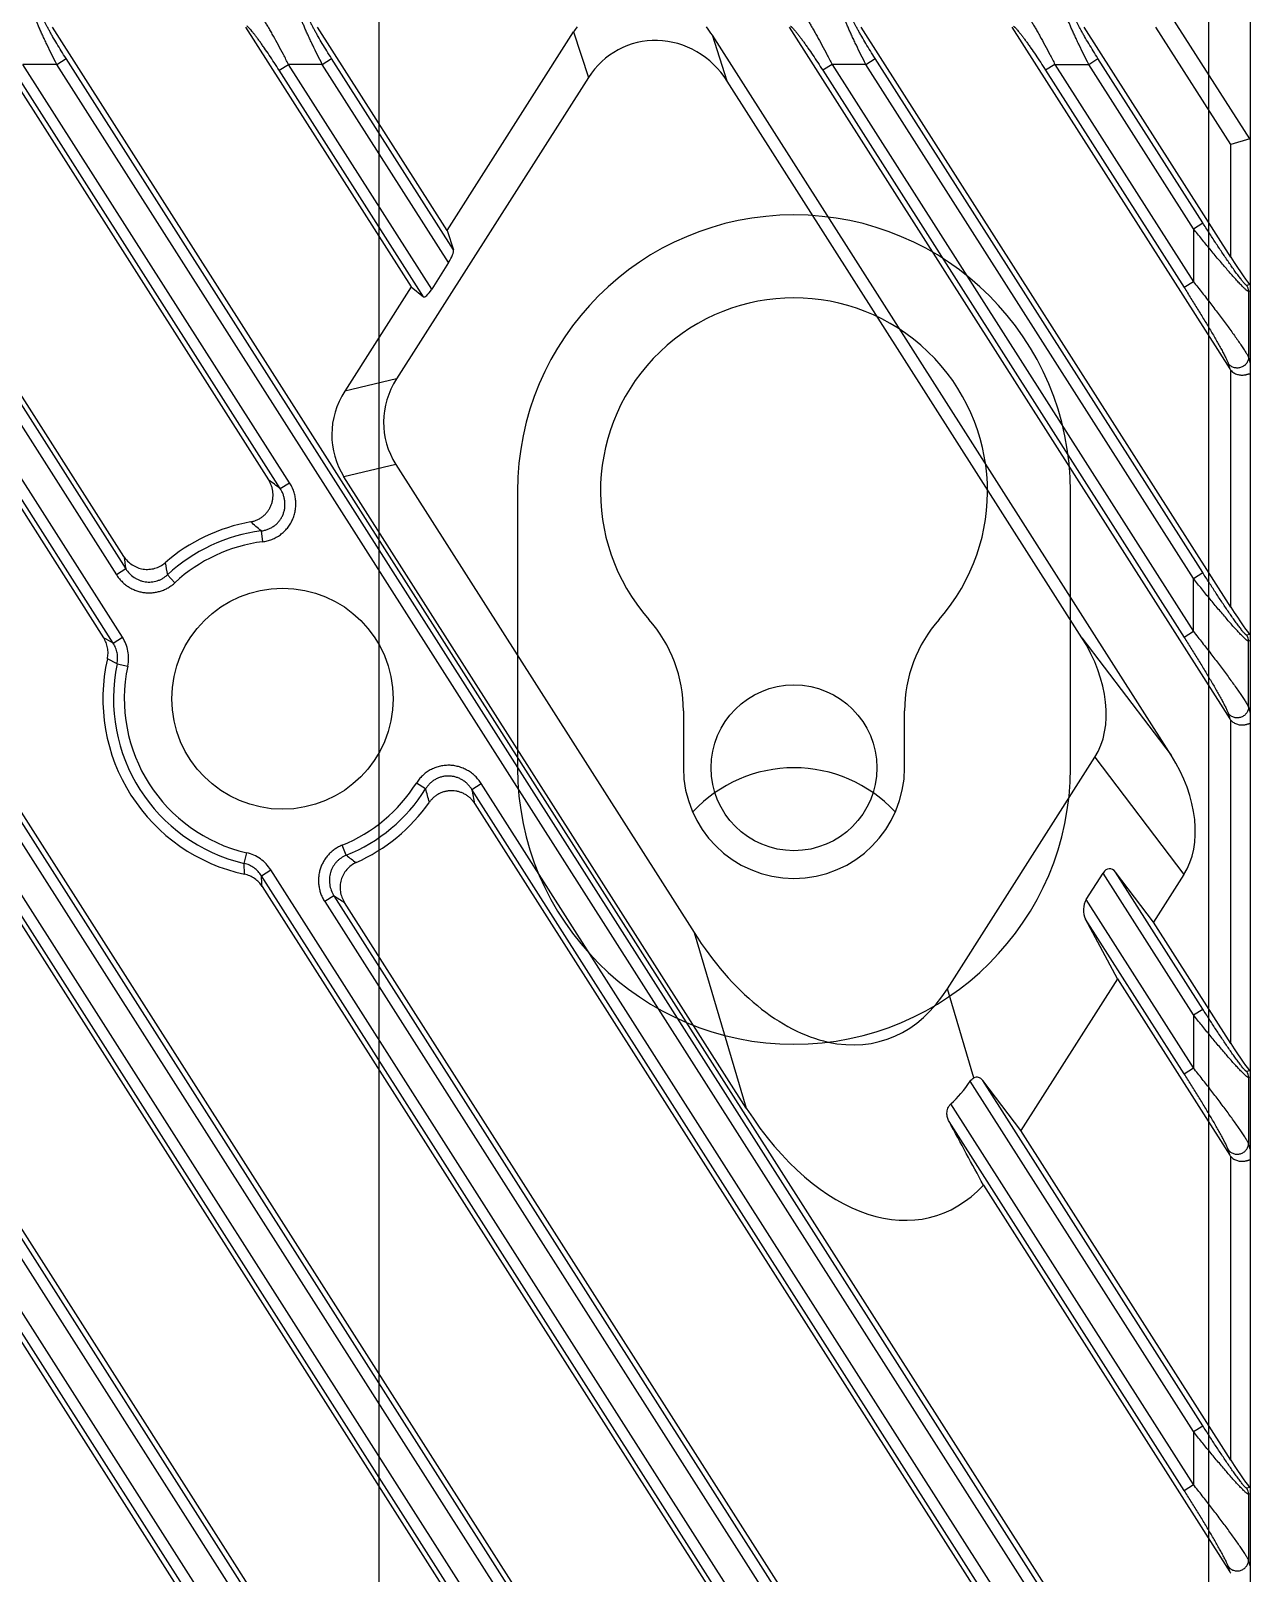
# Model space of a CAD drawing. Header units: millimetres. Extents: x 562 to 17351, y 2396 to 6995.
# Drawn here: x 15094.7 to 15138.8, y 4824.6 to 4880.4 of the extents above; entities that cross this region are included whole.
import ezdxf

# ---------------------------------------------------------------- set-up
doc = ezdxf.new("R2010")
doc.units = ezdxf.units.MM

# ---------------------------------------------------------------- blocks, each defined once
blk = doc.blocks.new('DTGCNV')
at = {"color": 7, "linetype": 'Continuous'}
for p, q in [((13316.601, 5005.452), (13313.575, 5010.18)), ((13316.618, 5010.197), (13316.618, 4672.697)), ((13241.862, 5009.497), (13311.536, 4900.131)), ((13312.208, 4903.17), (13244.47, 5009.497)), ((13251.466, 5009.497), (13315.884, 4908.381)), ((13315.918, 4912.422), (13254.074, 5009.497)), ((13261.07, 5009.497), (13275.146, 4987.402)), ((13275.881, 4990.343), (13263.678, 5009.497)), ((13270.674, 5009.497), (13281.113, 4993.111)), ((13273.283, 5009.497), (13315.918, 4942.573)), ((13280.278, 5009.497), (13286.27, 5000.093)), ((13287.574, 5002.14), (13282.887, 5009.497)), ((13287.574, 5002.14), (13292.147, 5009.319)), ((13292.147, 5009.319), (13292.682, 5007.665)), ((13313.756, 4983.156), (13297.167, 5009.197)), ((13297.702, 5007.543), (13297.167, 5009.197)), ((13299.94, 5009.497), (13315.884, 4984.47)), ((13315.918, 4988.51), (13302.548, 5009.497)), ((13308.002, 5009.497), (13315.884, 4997.126)), ((13315.918, 5001.166), (13310.611, 5009.497)), ((13315.918, 5005.252), (13313.201, 5009.497)), ((13243.081, 5007.932), (13309.921, 4903.013)), ((13243.417, 5008.146), (13310.257, 4903.227)), ((13244.637, 5008.146), (13310.257, 4905.143)), ((13244.973, 5008.36), (13310.593, 4905.357)), ((13314.231, 4911.324), (13252.685, 5007.932)), ((13314.567, 4911.538), (13253.021, 5008.146)), ((13314.567, 4913.454), (13254.241, 5008.146)), ((13314.903, 4913.668), (13254.577, 5008.36)), ((13275.49, 4987.21), (13262.289, 5007.932)), ((13275.826, 4987.424), (13262.625, 5008.146)), ((13263.845, 5008.146), (13275.609, 4989.681)), ((13264.182, 5008.36), (13275.945, 4989.895)), ((13281.535, 4992.796), (13271.893, 5007.932)), ((13273.45, 5008.146), (13272.229, 5008.146)), ((13281.871, 4993.01), (13272.229, 5008.146)), ((13273.45, 5008.146), (13273.786, 5008.36)), ((13314.567, 4943.605), (13273.45, 5008.146)), ((13314.903, 4943.819), (13273.786, 5008.36)), ((13281.497, 5007.932), (13281.833, 5008.146)), ((13286.719, 4999.734), (13281.497, 5007.932)), ((13283.054, 5008.146), (13281.833, 5008.146)), ((13287.014, 5000.014), (13281.833, 5008.146)), ((13283.054, 5008.146), (13283.39, 5008.36)), ((13287.624, 5000.972), (13283.054, 5008.146)), ((13287.802, 5001.434), (13283.39, 5008.36)), ((13301.495, 5008.146), (13301.158, 5007.932)), ((13301.158, 5007.932), (13314.231, 4987.412)), ((13302.715, 5008.146), (13301.495, 5008.146)), ((13301.495, 5008.146), (13314.567, 4987.626)), ((13302.715, 5008.146), (13303.051, 5008.36)), ((13314.567, 4989.542), (13302.715, 5008.146)), ((13314.903, 4989.757), (13303.051, 5008.36)), ((13309.557, 5008.146), (13309.221, 5007.932)), ((13309.221, 5007.932), (13314.231, 5000.068)), ((13309.557, 5008.146), (13310.778, 5008.146)), ((13309.557, 5008.146), (13314.567, 5000.282)), ((13310.778, 5008.146), (13311.114, 5008.36)), ((13314.567, 5002.198), (13310.778, 5008.146)), ((13314.903, 5002.412), (13311.114, 5008.36)), ((13292.682, 5007.665), (13285.74, 4996.768)), ((13310.533, 4987.402), (13297.702, 5007.543)), ((13316.601, 5005.452), (13315.918, 5005.252)), ((13315.918, 5001.166), (13315.918, 5005.252)), ((13314.567, 5002.198), (13314.903, 5002.412)), ((13287.574, 5002.14), (13287.802, 5001.434)), ((13314.567, 5002.198), (13314.567, 5000.282)), ((13287.624, 5000.972), (13287.014, 5000.014)), ((13286.27, 5000.093), (13283.867, 4996.322)), ((13286.27, 5000.093), (13286.719, 4999.734)), ((13314.567, 5000.282), (13314.231, 5000.068)), ((13316.605, 5000.18), (13316.497, 5000.148)), ((13316.618, 4999.951), (13316.559, 4999.934)), ((13316.559, 4999.934), (13316.559, 4997.543)), ((13315.825, 4997.328), (13315.884, 4997.126)), ((13316.559, 4997.543), (13316.618, 4997.34)), ((13285.74, 4996.768), (13283.867, 4996.322)), ((13315.918, 4988.51), (13315.918, 4997.079)), ((13285.713, 4993.674), (13283.84, 4993.228)), ((13285.713, 4993.674), (13296.506, 4976.733)), ((13281.535, 4992.796), (13281.871, 4993.01)), ((13298.391, 4970.387), (13283.84, 4993.228)), ((13280.844, 4991.266), (13280.894, 4990.875)), ((13275.945, 4989.895), (13275.609, 4989.681)), ((13277.458, 4989.683), (13277.726, 4989.394)), ((13314.567, 4989.542), (13314.903, 4989.757)), ((13314.567, 4987.626), (13314.567, 4989.542)), ((13275.49, 4987.21), (13275.826, 4987.424)), ((13310.533, 4987.402), (13313.756, 4983.156)), ((13314.567, 4987.626), (13314.231, 4987.412)), ((13316.605, 4987.524), (13316.497, 4987.492)), ((13316.618, 4987.296), (13316.559, 4987.278)), ((13316.559, 4984.887), (13316.559, 4987.278)), ((13275.633, 4986.461), (13275.28, 4986.64)), ((13275.633, 4986.461), (13276.018, 4986.379)), ((13315.825, 4984.673), (13315.884, 4984.47)), ((13315.918, 4972.723), (13315.918, 4984.423)), ((13316.559, 4984.887), (13316.618, 4984.684)), ((13305.665, 4974.703), (13311, 4983.077)), ((13311, 4983.077), (13314.224, 4978.832)), ((13286.791, 4981.931), (13286.458, 4982.141)), ((13288.47, 4981.911), (13288.806, 4982.125)), ((13314.231, 4941.474), (13288.47, 4981.911)), ((13314.567, 4941.689), (13288.806, 4982.125)), ((13288.577, 4981.395), (13315.884, 4938.532)), ((13280.234, 4979.239), (13280.323, 4979.622)), ((13283.925, 4979.532), (13283.777, 4979.896)), ((13280.247, 4978.844), (13280.234, 4979.239)), ((13280.853, 4978.792), (13281.189, 4979.006)), ((13314.567, 4926.613), (13281.189, 4979.006)), ((13310.686, 4977.931), (13311.296, 4978.889)), ((13314.567, 4973.755), (13311.296, 4978.889)), ((13313.125, 4977.107), (13311.749, 4978.92)), ((13314.903, 4973.969), (13311.749, 4978.92)), ((13314.224, 4978.832), (13313.125, 4977.107)), ((13314.231, 4926.399), (13280.853, 4978.792)), ((13280.881, 4978.4), (13315.884, 4923.457)), ((13283.478, 4978.07), (13283.142, 4977.856)), ((13283.142, 4977.856), (13314.567, 4928.529)), ((13283.478, 4978.07), (13314.903, 4928.743)), ((13315.918, 4927.497), (13283.857, 4977.823)), ((13314.567, 4971.839), (13310.686, 4977.931)), ((13314.231, 4971.625), (13310.666, 4977.22)), ((13311.821, 4975.06), (13310.666, 4977.22)), ((13296.506, 4976.733), (13298.391, 4970.387)), ((13315.918, 4972.723), (13313.125, 4977.107)), ((13311.821, 4975.06), (13308.323, 4969.57)), ((13311.821, 4975.06), (13315.884, 4968.683)), ((13306.623, 4971.477), (13305.665, 4974.703)), ((13314.567, 4973.755), (13314.903, 4973.969)), ((13314.567, 4973.755), (13314.567, 4971.839)), ((13314.231, 4971.625), (13314.567, 4971.839)), ((13316.605, 4971.737), (13316.497, 4971.705)), ((13314.567, 4958.68), (13306.492, 4971.355)), ((13308.323, 4969.57), (13306.947, 4971.382)), ((13314.903, 4958.894), (13306.947, 4971.382)), ((13316.618, 4971.508), (13316.559, 4971.491)), ((13316.559, 4971.491), (13316.559, 4969.1)), ((13314.567, 4956.764), (13305.792, 4970.538)), ((13314.231, 4956.55), (13305.727, 4969.898)), ((13315.918, 4957.648), (13308.323, 4969.57)), ((13315.884, 4968.683), (13315.825, 4968.885)), ((13316.618, 4968.897), (13316.559, 4969.1)), ((13315.918, 4957.648), (13315.918, 4968.636)), ((13306.97, 4967.6), (13315.884, 4953.608)), ((13314.567, 4958.68), (13314.903, 4958.894)), ((13314.567, 4958.68), (13314.567, 4956.764)), ((13314.231, 4956.55), (13314.567, 4956.764)), ((13316.605, 4956.662), (13316.497, 4956.63)), ((13316.618, 4956.433), (13316.559, 4956.416)), ((13316.559, 4956.416), (13316.559, 4954.024)), ((13315.884, 4953.608), (13315.825, 4953.81)), ((13316.618, 4953.822), (13316.559, 4954.024))]:
    blk.add_line(p, q, dxfattribs=at)
for centre, radius in [((13281.618, 4985.197), 4), ((13300.118, 4982.697), 3)]:
    blk.add_circle(centre, radius, dxfattribs=at)
for centre, radius, start, end in [((13316.158, 4999.933), 0.402, 0.1282, 32.3718), ((13258.441, 4962.28), 38.27, 52.8809, 53.6693), ((13281.618, 4985.197), 6.5, 100.2225, 130.8374), ((13281.618, 4985.197), 6.117, 97.2711, 132.8427), ((13263.024, 4971.075), 26.93, 48.5678, 49.6355), ((13281.618, 4985.197), 5.724, 97.2711, 132.8427), ((13332.849, 4998.221), 57.51, 187.87376, 188.32418), ((13310.125, 4996.759), 33.424, 191.4647, 192.2218), ((13212.295, 4874.194), 129.485, 60.7876, 60.96151), ((13316.158, 4987.277), 0.402, 0.1282, 32.3718), ((13281.618, 4985.197), 6.5, 167.1762, 257.8238), ((13281.618, 4985.197), 6.117, 168.0813, 256.9187), ((13281.618, 4985.197), 5.724, 168.0813, 256.9187), ((13281.618, 4985.197), 5.724, 292.1573, 327.7289), ((13281.618, 4985.197), 6.117, 292.1573, 327.7289), ((13260.536, 4974.192), 27.372, 15.3731, 16.4235), ((13250.344, 4973.729), 38.994, 11.338, 12.1117), ((13281.618, 4985.197), 6.5, 294.1626, 324.7775), ((13303.758, 5005.633), 32.781, 232.7708, 233.5427), ((13147.689, 4968.991), 133.524, 4.04112, 4.20977), ((13314.458, 5025.181), 56.384, 236.6713, 237.1307), ((13316.158, 4971.49), 0.402, 0.1282, 32.3718), ((13316.158, 4956.415), 0.402, 0.1282, 32.3718)]:
    blk.add_arc(centre, radius, start, end, dxfattribs=at)
for centre, major_axis, ratio, start_param, end_param in [((13294.674, 5007.505), (-0.977, 3.022), 0.944553, 0.591953, 0.662888), ((13295.209, 5005.851), (-0.977, 3.022), 0.944553, -1.302149, 0.662888), ((13294.674, 5007.505), (-0.977, 3.022), 0.944553, -1.302149, -1.184969), ((13315.918, 5006.583), (-0.687, 1.129), 0.116833, -3.172943, -2.952004), ((13287.56, 5001.072), (0.228, 0.381), 0.239582, -1.690458, -0.206928), ((13315.918, 5001.28), (-0.698, 1.104), 0.046753, -4.638574, -3.259594), ((13286.95, 5000.114), (0.228, 0.381), 0.239582, -3.173987, -1.690458), ((13288.475, 4995.281), (-3.127, -0.746), 0.933182, -0.766803, 0.312299), ((13316.217, 4997.351), (-0.117, 0.402), 0.954439, -4.415997, -4.276035), ((13286.602, 4994.834), (3.127, 0.746), 0.933182, 2.37479, 3.453891), ((13315.918, 4988.624), (-0.698, 1.104), 0.046753, -4.638574, -3.259594), ((13307.844, 4986.019), (2.652, -3.493), 0.684108, 0.247768, 1.451017), ((13316.217, 4984.695), (-0.117, 0.402), 0.954439, -4.415997, -4.276035), ((13311.067, 4981.773), (-2.652, 3.493), 0.684108, -2.893825, -1.690575), ((13311.534, 4978.517), (0, 0.526), 0.63707, -0.698132, 0.785398), ((13310.923, 4977.559), (0, 0.526), 0.63707, 0.785398, 2.268928), ((13300.487, 4982.368), (2.835, -9.544), 0.602666, -1.127854, 0.481922), ((13315.918, 4972.837), (-0.698, 1.104), 0.046753, -4.638574, -3.259594), ((13301.43, 4979.194), (-2.835, 9.544), 0.602666, -2.851522, -2.689693), ((13306.731, 4970.979), (0, 0.526), 0.63707, -0.698132, 0.32795), ((13302.373, 4976.021), (-2.835, 9.544), 0.602666, -4.269446, -2.800254), ((13303.256, 4973.048), (-13.636, 24.957), 0.023371, -1.803611, -1.710108), ((13316.217, 4968.908), (-0.117, 0.402), 0.954439, -4.415997, -4.276035), ((13315.918, 4957.762), (-0.698, 1.104), 0.046753, -4.638574, -3.259594), ((13316.217, 4953.832), (-0.117, 0.402), 0.954439, -4.415997, -4.276035)]:
    blk.add_ellipse(centre, major_axis=major_axis, ratio=ratio, start_param=start_param, end_param=end_param, dxfattribs=at)
for points, knots in [([(13273.45, 5008.146), (13273.391, 5008.262), (13273.276, 5008.491), (13273.137, 5008.776), (13273.031, 5008.998), (13272.957, 5009.157), (13272.887, 5009.31), (13272.823, 5009.454), (13272.765, 5009.588), (13272.714, 5009.711), (13272.671, 5009.821), (13272.635, 5009.917), (13272.612, 5009.987), (13272.598, 5010.036), (13272.59, 5010.065), (13272.585, 5010.09), (13272.583, 5010.11), (13272.583, 5010.124), (13272.584, 5010.133), (13272.585, 5010.137), (13272.586, 5010.138)], [0, 0, 0, 0, 0.17863, 0.352747, 0.436605, 0.51745, 0.594578, 0.667244, 0.734677, 0.796087, 0.850691, 0.897742, 0.936571, 0.952732, 0.966652, 0.978305, 0.98769, 0.994858, 0.997662, 1, 1, 1, 1]), ([(13281.833, 5008.146), (13281.773, 5008.264), (13281.652, 5008.498), (13281.471, 5008.838), (13281.321, 5009.111), (13281.205, 5009.316), (13281.123, 5009.459), (13281.045, 5009.592), (13280.972, 5009.713), (13280.904, 5009.822), (13280.842, 5009.917), (13280.794, 5009.987), (13280.759, 5010.035), (13280.736, 5010.064), (13280.716, 5010.09), (13280.697, 5010.11), (13280.681, 5010.126), (13280.671, 5010.135), (13280.666, 5010.138)], [0, 0, 0, 0, 0.172457, 0.340604, 0.500133, 0.575264, 0.646516, 0.713267, 0.77487, 0.830657, 0.879953, 0.922093, 0.940283, 0.956456, 0.970552, 0.982522, 0.992336, 1, 1, 1, 1]), ([(13283.054, 5008.146), (13282.995, 5008.262), (13282.88, 5008.491), (13282.741, 5008.776), (13282.635, 5008.998), (13282.561, 5009.157), (13282.491, 5009.31), (13282.427, 5009.454), (13282.369, 5009.588), (13282.318, 5009.711), (13282.275, 5009.821), (13282.239, 5009.917), (13282.216, 5009.987), (13282.202, 5010.036), (13282.195, 5010.065), (13282.19, 5010.09), (13282.187, 5010.11), (13282.187, 5010.124), (13282.188, 5010.133), (13282.189, 5010.137), (13282.19, 5010.138)], [0, 0, 0, 0, 0.17863, 0.352747, 0.436605, 0.51745, 0.594578, 0.667244, 0.734677, 0.796087, 0.850691, 0.897742, 0.936571, 0.952732, 0.966652, 0.978305, 0.98769, 0.994858, 0.997662, 1, 1, 1, 1]), ([(13300.328, 5010.138), (13300.332, 5010.135), (13300.343, 5010.126), (13300.359, 5010.11), (13300.377, 5010.09), (13300.398, 5010.064), (13300.421, 5010.035), (13300.456, 5009.987), (13300.503, 5009.917), (13300.565, 5009.822), (13300.633, 5009.713), (13300.707, 5009.592), (13300.785, 5009.459), (13300.867, 5009.316), (13300.983, 5009.111), (13301.132, 5008.838), (13301.313, 5008.498), (13301.434, 5008.264), (13301.495, 5008.146)], [0, 0, 0, 0, 0.007664, 0.017477, 0.029447, 0.043543, 0.059716, 0.077906, 0.120046, 0.169342, 0.22513, 0.286734, 0.353486, 0.424739, 0.49987, 0.659399, 0.827544, 1, 1, 1, 1]), ([(13302.715, 5008.146), (13302.656, 5008.262), (13302.541, 5008.491), (13302.402, 5008.776), (13302.297, 5008.998), (13302.222, 5009.157), (13302.153, 5009.31), (13302.089, 5009.454), (13302.031, 5009.588), (13301.98, 5009.711), (13301.936, 5009.821), (13301.901, 5009.917), (13301.877, 5009.987), (13301.864, 5010.036), (13301.856, 5010.065), (13301.851, 5010.09), (13301.849, 5010.11), (13301.848, 5010.124), (13301.849, 5010.133), (13301.851, 5010.137), (13301.851, 5010.138)], [0, 0, 0, 0, 0.17863, 0.352747, 0.436605, 0.51745, 0.594578, 0.667244, 0.734677, 0.796087, 0.850691, 0.897742, 0.936571, 0.952732, 0.966652, 0.978305, 0.98769, 0.994858, 0.997662, 1, 1, 1, 1]), ([(13308.39, 5010.138), (13308.395, 5010.135), (13308.406, 5010.126), (13308.422, 5010.11), (13308.44, 5010.09), (13308.461, 5010.064), (13308.483, 5010.035), (13308.518, 5009.987), (13308.566, 5009.917), (13308.628, 5009.822), (13308.696, 5009.713), (13308.77, 5009.592), (13308.848, 5009.459), (13308.93, 5009.316), (13309.046, 5009.111), (13309.195, 5008.838), (13309.376, 5008.498), (13309.497, 5008.264), (13309.557, 5008.146)], [0, 0, 0, 0, 0.007664, 0.017477, 0.029447, 0.043543, 0.059716, 0.077906, 0.120046, 0.169342, 0.22513, 0.286734, 0.353486, 0.424739, 0.49987, 0.659399, 0.827544, 1, 1, 1, 1]), ([(13310.778, 5008.146), (13310.719, 5008.262), (13310.604, 5008.491), (13310.465, 5008.776), (13310.359, 5008.998), (13310.285, 5009.157), (13310.216, 5009.31), (13310.151, 5009.454), (13310.093, 5009.588), (13310.042, 5009.711), (13309.999, 5009.821), (13309.964, 5009.917), (13309.94, 5009.987), (13309.926, 5010.036), (13309.919, 5010.065), (13309.914, 5010.09), (13309.911, 5010.11), (13309.911, 5010.124), (13309.912, 5010.133), (13309.913, 5010.137), (13309.914, 5010.138)], [0, 0, 0, 0, 0.17863, 0.352747, 0.436605, 0.517451, 0.594578, 0.667245, 0.734678, 0.796088, 0.850691, 0.897742, 0.936571, 0.952732, 0.966652, 0.978305, 0.98769, 0.994858, 0.997662, 1, 1, 1, 1]), ([(13273.786, 5008.36), (13273.728, 5008.45), (13273.616, 5008.629), (13273.454, 5008.894), (13273.327, 5009.109), (13273.232, 5009.275), (13273.168, 5009.391), (13273.109, 5009.5), (13273.056, 5009.6), (13273.011, 5009.69), (13272.979, 5009.759), (13272.958, 5009.808), (13272.945, 5009.84), (13272.935, 5009.868), (13272.927, 5009.893), (13272.922, 5009.914), (13272.919, 5009.929), (13272.919, 5009.939), (13272.919, 5009.946), (13272.92, 5009.951), (13272.922, 5009.954)], [0, 0, 0, 0, 0.175673, 0.347519, 0.511196, 0.588381, 0.661487, 0.7297, 0.792145, 0.847915, 0.896102, 0.917087, 0.935869, 0.952372, 0.966531, 0.978313, 0.987727, 0.991571, 0.994868, 1, 1, 1, 1]), ([(13281.497, 5007.932), (13281.437, 5008.025), (13281.319, 5008.209), (13281.14, 5008.477), (13280.993, 5008.693), (13280.878, 5008.856), (13280.796, 5008.97), (13280.718, 5009.076), (13280.644, 5009.175), (13280.575, 5009.264), (13280.511, 5009.342), (13280.462, 5009.4), (13280.426, 5009.439), (13280.403, 5009.464), (13280.381, 5009.485), (13280.362, 5009.502), (13280.346, 5009.516), (13280.335, 5009.523), (13280.33, 5009.526)], [0, 0, 0, 0, 0.1676, 0.331584, 0.488296, 0.562693, 0.633727, 0.700799, 0.763258, 0.8204, 0.871473, 0.915693, 0.93499, 0.952285, 0.967494, 0.980544, 0.991384, 1, 1, 1, 1]), ([(13283.39, 5008.36), (13283.332, 5008.45), (13283.22, 5008.629), (13283.058, 5008.894), (13282.931, 5009.109), (13282.836, 5009.275), (13282.772, 5009.391), (13282.713, 5009.5), (13282.66, 5009.6), (13282.615, 5009.69), (13282.583, 5009.759), (13282.562, 5009.808), (13282.55, 5009.84), (13282.539, 5009.868), (13282.531, 5009.893), (13282.526, 5009.914), (13282.523, 5009.929), (13282.523, 5009.939), (13282.523, 5009.946), (13282.524, 5009.951), (13282.526, 5009.954)], [0, 0, 0, 0, 0.175673, 0.347519, 0.511196, 0.588381, 0.661487, 0.7297, 0.792145, 0.847915, 0.896102, 0.917087, 0.935869, 0.952372, 0.966531, 0.978313, 0.987727, 0.991571, 0.994868, 1, 1, 1, 1]), ([(13299.992, 5009.526), (13299.997, 5009.523), (13300.007, 5009.516), (13300.024, 5009.502), (13300.043, 5009.485), (13300.064, 5009.464), (13300.088, 5009.439), (13300.124, 5009.4), (13300.173, 5009.342), (13300.236, 5009.264), (13300.305, 5009.175), (13300.38, 5009.076), (13300.458, 5008.97), (13300.54, 5008.856), (13300.654, 5008.693), (13300.802, 5008.477), (13300.98, 5008.209), (13301.099, 5008.025), (13301.158, 5007.932)], [0, 0, 0, 0, 0.008615, 0.019455, 0.032505, 0.047714, 0.065009, 0.084305, 0.128526, 0.179599, 0.236742, 0.299202, 0.366274, 0.437309, 0.511707, 0.668418, 0.832402, 1, 1, 1, 1]), ([(13303.051, 5008.36), (13302.994, 5008.45), (13302.882, 5008.629), (13302.72, 5008.894), (13302.593, 5009.109), (13302.498, 5009.275), (13302.433, 5009.391), (13302.374, 5009.5), (13302.322, 5009.6), (13302.277, 5009.69), (13302.245, 5009.759), (13302.224, 5009.808), (13302.211, 5009.84), (13302.201, 5009.868), (13302.193, 5009.893), (13302.188, 5009.914), (13302.185, 5009.929), (13302.184, 5009.939), (13302.185, 5009.946), (13302.186, 5009.951), (13302.187, 5009.954)], [0, 0, 0, 0, 0.175673, 0.347519, 0.511196, 0.588381, 0.661487, 0.7297, 0.792145, 0.847915, 0.896102, 0.917087, 0.935869, 0.952372, 0.966531, 0.978313, 0.987727, 0.991571, 0.994868, 1, 1, 1, 1]), ([(13308.054, 5009.526), (13308.059, 5009.523), (13308.07, 5009.516), (13308.087, 5009.502), (13308.106, 5009.485), (13308.127, 5009.464), (13308.151, 5009.439), (13308.187, 5009.4), (13308.236, 5009.342), (13308.299, 5009.264), (13308.368, 5009.175), (13308.442, 5009.076), (13308.521, 5008.97), (13308.602, 5008.856), (13308.717, 5008.693), (13308.864, 5008.477), (13309.043, 5008.209), (13309.162, 5008.025), (13309.221, 5007.932)], [0, 0, 0, 0, 0.008615, 0.019455, 0.032505, 0.047714, 0.065009, 0.084305, 0.128526, 0.179599, 0.236742, 0.299202, 0.366274, 0.437309, 0.511707, 0.668419, 0.832402, 1, 1, 1, 1]), ([(13311.114, 5008.36), (13311.057, 5008.45), (13310.944, 5008.629), (13310.783, 5008.894), (13310.655, 5009.109), (13310.561, 5009.275), (13310.496, 5009.391), (13310.437, 5009.5), (13310.385, 5009.6), (13310.34, 5009.69), (13310.308, 5009.759), (13310.287, 5009.808), (13310.274, 5009.84), (13310.263, 5009.868), (13310.256, 5009.893), (13310.25, 5009.914), (13310.248, 5009.929), (13310.247, 5009.939), (13310.247, 5009.946), (13310.249, 5009.951), (13310.25, 5009.954)], [0, 0, 0, 0, 0.175673, 0.34752, 0.511197, 0.588381, 0.661487, 0.7297, 0.792145, 0.847915, 0.896103, 0.917087, 0.93587, 0.952372, 0.966531, 0.978313, 0.987727, 0.991571, 0.994868, 1, 1, 1, 1]), ([(13316.497, 5000.148), (13316.495, 5000.148), (13316.492, 5000.148), (13316.488, 5000.149), (13316.482, 5000.152), (13316.474, 5000.157), (13316.464, 5000.166), (13316.452, 5000.176), (13316.438, 5000.19), (13316.423, 5000.206), (13316.4, 5000.231), (13316.369, 5000.267), (13316.33, 5000.315), (13316.287, 5000.37), (13316.241, 5000.43), (13316.193, 5000.494), (13316.125, 5000.586), (13316.037, 5000.708), (13315.929, 5000.861), (13315.819, 5001.021), (13315.706, 5001.186), (13315.593, 5001.355), (13315.478, 5001.527), (13315.363, 5001.701), (13315.248, 5001.877), (13315.094, 5002.114), (13314.979, 5002.293), (13314.903, 5002.412)], [0, 0, 0, 0, 0.001988, 0.003277, 0.004801, 0.008605, 0.013451, 0.019328, 0.026206, 0.034036, 0.042764, 0.062675, 0.085465, 0.110691, 0.137955, 0.166932, 0.197336, 0.261568, 0.329268, 0.399486, 0.471568, 0.545042, 0.619552, 0.694837, 0.77068, 0.84692, 1, 1, 1, 1]), ([(13316.559, 4999.934), (13316.557, 4999.934), (13316.552, 4999.934), (13316.544, 4999.936), (13316.535, 4999.941), (13316.523, 4999.948), (13316.51, 4999.957), (13316.489, 4999.973), (13316.459, 4999.998), (13316.42, 5000.034), (13316.375, 5000.077), (13316.326, 5000.126), (13316.273, 5000.181), (13316.216, 5000.24), (13316.135, 5000.328), (13316.028, 5000.446), (13315.894, 5000.597), (13315.755, 5000.756), (13315.612, 5000.923), (13315.466, 5001.096), (13315.318, 5001.274), (13315.169, 5001.454), (13315.019, 5001.638), (13314.817, 5001.886), (13314.667, 5002.073), (13314.567, 5002.198)], [0, 0, 0, 0, 0.002036, 0.004765, 0.008306, 0.012701, 0.017956, 0.024063, 0.038745, 0.05652, 0.077106, 0.100208, 0.125538, 0.152825, 0.181822, 0.244102, 0.310933, 0.381227, 0.454167, 0.529124, 0.605619, 0.683271, 0.76177, 0.840872, 1, 1, 1, 1]), ([(13314.231, 5000.068), (13314.313, 4999.939), (13314.477, 4999.68), (13314.717, 4999.293), (13314.914, 4998.972), (13315.067, 4998.718), (13315.178, 4998.531), (13315.286, 4998.348), (13315.39, 4998.169), (13315.488, 4997.996), (13315.58, 4997.831), (13315.651, 4997.7), (13315.702, 4997.601), (13315.736, 4997.534), (13315.766, 4997.472), (13315.791, 4997.417), (13315.808, 4997.376), (13315.819, 4997.347), (13315.823, 4997.334), (13315.825, 4997.328)], [0, 0, 0, 0, 0.145071, 0.289149, 0.431131, 0.500908, 0.569567, 0.636803, 0.702211, 0.76523, 0.825074, 0.880596, 0.906233, 0.930094, 0.951832, 0.971044, 0.987264, 0.994099, 1, 1, 1, 1]), ([(13314.567, 5000.282), (13314.673, 5000.149), (13314.884, 4999.882), (13315.194, 4999.483), (13315.446, 4999.153), (13315.641, 4998.893), (13315.782, 4998.703), (13315.917, 4998.518), (13316.046, 4998.34), (13316.167, 4998.169), (13316.278, 4998.009), (13316.362, 4997.884), (13316.422, 4997.791), (13316.46, 4997.728), (13316.494, 4997.672), (13316.522, 4997.622), (13316.541, 4997.585), (13316.553, 4997.559), (13316.557, 4997.548), (13316.559, 4997.543)], [0, 0, 0, 0, 0.151037, 0.300586, 0.447016, 0.518439, 0.588237, 0.655992, 0.721178, 0.783101, 0.840848, 0.893205, 0.916879, 0.938573, 0.958018, 0.974928, 0.989013, 0.994909, 1, 1, 1, 1]), ([(13316.618, 5000.182), (13316.618, 5000.181), (13316.618, 5000.179), (13316.618, 5000.177), (13316.617, 5000.176), (13316.615, 5000.175), (13316.613, 5000.176), (13316.611, 5000.177), (13316.608, 5000.178), (13316.606, 5000.179), (13316.605, 5000.18)], [0, 0, 0, 0, 0.134296, 0.239838, 0.325336, 0.408088, 0.50825, 0.637794, 0.80127, 1, 1, 1, 1]), ([(13316.559, 4997.543), (13316.559, 4997.522), (13316.554, 4997.481), (13316.538, 4997.422), (13316.511, 4997.365), (13316.476, 4997.313), (13316.433, 4997.267), (13316.383, 4997.228), (13316.328, 4997.197), (13316.268, 4997.174), (13316.206, 4997.161), (13316.142, 4997.158), (13316.079, 4997.164), (13316.018, 4997.18), (13315.96, 4997.205), (13315.908, 4997.238), (13315.862, 4997.279), (13315.836, 4997.312), (13315.825, 4997.328)], [0, 0, 0, 0, 0.061113, 0.122614, 0.184534, 0.246921, 0.309743, 0.372936, 0.436398, 0.5, 0.563602, 0.627064, 0.690257, 0.753079, 0.815466, 0.877386, 0.938887, 1, 1, 1, 1]), ([(13315.918, 4997.079), (13315.934, 4997.061), (13315.968, 4997.026), (13316.026, 4996.984), (13316.089, 4996.951), (13316.154, 4996.927), (13316.219, 4996.912), (13316.282, 4996.904), (13316.342, 4996.903), (13316.397, 4996.908), (13316.439, 4996.915), (13316.471, 4996.921), (13316.498, 4996.928), (13316.523, 4996.936), (13316.546, 4996.943), (13316.561, 4996.947), (13316.574, 4996.95), (13316.586, 4996.952), (13316.596, 4996.952), (13316.605, 4996.949), (13316.611, 4996.943), (13316.616, 4996.934), (13316.618, 4996.923), (13316.618, 4996.915), (13316.618, 4996.91)], [0, 0, 0, 0, 0.092092, 0.18383, 0.274482, 0.363041, 0.448376, 0.529457, 0.605459, 0.675766, 0.739913, 0.769539, 0.797439, 0.847676, 0.869774, 0.889641, 0.907107, 0.922074, 0.934647, 0.945489, 0.956057, 0.968087, 0.982675, 1, 1, 1, 1]), ([(13280.465, 4991.594), (13280.505, 4991.601), (13280.584, 4991.621), (13280.698, 4991.664), (13280.806, 4991.721), (13280.907, 4991.79), (13280.998, 4991.872), (13281.078, 4991.964), (13281.145, 4992.066), (13281.2, 4992.176), (13281.24, 4992.291), (13281.266, 4992.41), (13281.277, 4992.532), (13281.273, 4992.654), (13281.254, 4992.775), (13281.221, 4992.893), (13281.175, 4993.006), (13281.135, 4993.077), (13281.113, 4993.111)], [0, 0, 0, 0, 0.062495, 0.125002, 0.187499, 0.249998, 0.312497, 0.374997, 0.437497, 0.499996, 0.562495, 0.624995, 0.687496, 0.749997, 0.812498, 0.874995, 0.937504, 1, 1, 1, 1]), ([(13280.844, 4991.266), (13280.886, 4991.27), (13280.969, 4991.285), (13281.089, 4991.323), (13281.204, 4991.375), (13281.312, 4991.442), (13281.409, 4991.523), (13281.495, 4991.616), (13281.568, 4991.719), (13281.627, 4991.831), (13281.67, 4991.95), (13281.697, 4992.074), (13281.709, 4992.2), (13281.704, 4992.326), (13281.684, 4992.451), (13281.649, 4992.572), (13281.6, 4992.688), (13281.558, 4992.761), (13281.535, 4992.796)], [0, 0, 0, 0, 0.062458, 0.12495, 0.187471, 0.250018, 0.312584, 0.375161, 0.43774, 0.500313, 0.56287, 0.625405, 0.687911, 0.750387, 0.812832, 0.875244, 0.937637, 1, 1, 1, 1]), ([(13280.894, 4990.875), (13280.952, 4990.882), (13281.067, 4990.904), (13281.234, 4990.958), (13281.393, 4991.033), (13281.541, 4991.127), (13281.676, 4991.24), (13281.796, 4991.369), (13281.897, 4991.512), (13281.98, 4991.667), (13282.042, 4991.831), (13282.082, 4992.002), (13282.101, 4992.177), (13282.097, 4992.353), (13282.072, 4992.527), (13282.026, 4992.696), (13281.96, 4992.859), (13281.903, 4992.961), (13281.871, 4993.01)], [0, 0, 0, 0, 0.062499, 0.124999, 0.187498, 0.249996, 0.312494, 0.374992, 0.437489, 0.499987, 0.562486, 0.624984, 0.687484, 0.749984, 0.812486, 0.874987, 0.937496, 1, 1, 1, 1]), ([(13275.881, 4990.343), (13275.919, 4990.283), (13276.008, 4990.171), (13276.174, 4990.034), (13276.364, 4989.935), (13276.572, 4989.879), (13276.786, 4989.869), (13276.998, 4989.906), (13277.196, 4989.987), (13277.314, 4990.069), (13277.368, 4990.115)], [0, 0, 0, 0, 0.125015, 0.250019, 0.37502, 0.500016, 0.62501, 0.750003, 0.874997, 1, 1, 1, 1]), ([(13275.609, 4989.681), (13275.636, 4989.638), (13275.695, 4989.555), (13275.797, 4989.441), (13275.91, 4989.338), (13276.033, 4989.248), (13276.165, 4989.172), (13276.305, 4989.111), (13276.451, 4989.065), (13276.601, 4989.036), (13276.753, 4989.023), (13276.905, 4989.027), (13277.057, 4989.049), (13277.205, 4989.087), (13277.347, 4989.141), (13277.483, 4989.21), (13277.611, 4989.294), (13277.689, 4989.359), (13277.726, 4989.394)], [0, 0, 0, 0, 0.062497, 0.125003, 0.187501, 0.250001, 0.312501, 0.375, 0.437499, 0.499998, 0.562496, 0.624995, 0.687494, 0.749993, 0.812493, 0.874992, 0.937501, 1, 1, 1, 1]), ([(13275.945, 4989.895), (13275.984, 4989.834), (13276.074, 4989.718), (13276.214, 4989.601), (13276.34, 4989.526), (13276.44, 4989.481), (13276.544, 4989.447), (13276.651, 4989.425), (13276.761, 4989.415), (13276.87, 4989.418), (13276.979, 4989.433), (13277.085, 4989.46), (13277.188, 4989.499), (13277.285, 4989.55), (13277.376, 4989.611), (13277.432, 4989.658), (13277.458, 4989.683)], [0, 0, 0, 0, 0.124684, 0.249432, 0.311928, 0.374444, 0.436979, 0.49953, 0.562094, 0.624665, 0.687241, 0.749813, 0.81238, 0.874933, 0.937481, 1, 1, 1, 1]), ([(13316.559, 4987.278), (13316.557, 4987.278), (13316.552, 4987.278), (13316.544, 4987.281), (13316.535, 4987.285), (13316.523, 4987.292), (13316.51, 4987.301), (13316.489, 4987.317), (13316.459, 4987.342), (13316.42, 4987.378), (13316.375, 4987.421), (13316.326, 4987.47), (13316.273, 4987.525), (13316.216, 4987.584), (13316.135, 4987.672), (13316.028, 4987.79), (13315.894, 4987.941), (13315.755, 4988.101), (13315.612, 4988.268), (13315.466, 4988.44), (13315.318, 4988.618), (13315.169, 4988.798), (13315.019, 4988.982), (13314.817, 4989.23), (13314.667, 4989.417), (13314.567, 4989.542)], [0, 0, 0, 0, 0.002036, 0.004765, 0.008306, 0.012701, 0.017956, 0.024063, 0.038745, 0.056519, 0.077106, 0.100208, 0.125538, 0.152824, 0.181822, 0.244101, 0.310932, 0.381226, 0.454166, 0.529123, 0.605618, 0.683271, 0.761769, 0.840872, 1, 1, 1, 1]), ([(13316.497, 4987.492), (13316.495, 4987.492), (13316.492, 4987.492), (13316.488, 4987.494), (13316.482, 4987.496), (13316.474, 4987.501), (13316.464, 4987.51), (13316.452, 4987.521), (13316.438, 4987.534), (13316.423, 4987.55), (13316.4, 4987.575), (13316.369, 4987.611), (13316.33, 4987.659), (13316.287, 4987.714), (13316.241, 4987.774), (13316.193, 4987.838), (13316.125, 4987.931), (13316.037, 4988.053), (13315.929, 4988.206), (13315.819, 4988.365), (13315.706, 4988.53), (13315.593, 4988.699), (13315.478, 4988.871), (13315.363, 4989.045), (13315.248, 4989.222), (13315.094, 4989.458), (13314.979, 4989.637), (13314.903, 4989.757)], [0, 0, 0, 0, 0.001988, 0.003277, 0.004801, 0.008605, 0.013451, 0.019328, 0.026206, 0.034036, 0.042763, 0.062675, 0.085465, 0.110691, 0.137955, 0.166932, 0.197336, 0.261568, 0.329267, 0.399486, 0.471568, 0.545041, 0.619552, 0.694836, 0.770679, 0.84692, 1, 1, 1, 1]), ([(13275.28, 4986.64), (13275.295, 4986.704), (13275.311, 4986.837), (13275.296, 4987.035), (13275.242, 4987.227), (13275.182, 4987.346), (13275.146, 4987.402)], [0, 0, 0, 0, 0.249996, 0.499988, 0.749985, 1, 1, 1, 1]), ([(13275.633, 4986.461), (13275.646, 4986.525), (13275.66, 4986.655), (13275.641, 4986.851), (13275.585, 4987.039), (13275.525, 4987.156), (13275.49, 4987.21)], [0, 0, 0, 0, 0.25015, 0.500198, 0.750142, 1, 1, 1, 1]), ([(13276.018, 4986.379), (13276.037, 4986.468), (13276.057, 4986.65), (13276.033, 4986.922), (13275.958, 4987.185), (13275.875, 4987.348), (13275.826, 4987.424)], [0, 0, 0, 0, 0.249992, 0.499981, 0.749978, 1, 1, 1, 1]), ([(13314.231, 4987.412), (13314.313, 4987.283), (13314.477, 4987.024), (13314.717, 4986.637), (13314.914, 4986.316), (13315.067, 4986.062), (13315.178, 4985.875), (13315.286, 4985.692), (13315.39, 4985.513), (13315.488, 4985.34), (13315.58, 4985.175), (13315.651, 4985.044), (13315.702, 4984.945), (13315.736, 4984.878), (13315.766, 4984.816), (13315.791, 4984.761), (13315.808, 4984.72), (13315.819, 4984.691), (13315.823, 4984.679), (13315.825, 4984.673)], [0, 0, 0, 0, 0.145071, 0.289149, 0.431131, 0.500908, 0.569567, 0.636803, 0.702211, 0.76523, 0.825074, 0.880596, 0.906233, 0.930093, 0.951832, 0.971044, 0.987264, 0.994099, 1, 1, 1, 1]), ([(13314.567, 4987.626), (13314.673, 4987.493), (13314.884, 4987.226), (13315.194, 4986.827), (13315.446, 4986.497), (13315.641, 4986.237), (13315.782, 4986.047), (13315.917, 4985.863), (13316.046, 4985.684), (13316.167, 4985.513), (13316.278, 4985.353), (13316.362, 4985.228), (13316.422, 4985.135), (13316.46, 4985.073), (13316.494, 4985.016), (13316.522, 4984.967), (13316.541, 4984.929), (13316.553, 4984.904), (13316.557, 4984.892), (13316.559, 4984.887)], [0, 0, 0, 0, 0.151037, 0.300586, 0.447016, 0.518439, 0.588237, 0.655992, 0.721177, 0.7831, 0.840848, 0.893205, 0.916879, 0.938573, 0.958018, 0.974928, 0.989013, 0.994909, 1, 1, 1, 1]), ([(13316.618, 4987.526), (13316.618, 4987.525), (13316.618, 4987.523), (13316.618, 4987.521), (13316.617, 4987.52), (13316.615, 4987.52), (13316.613, 4987.52), (13316.611, 4987.521), (13316.608, 4987.522), (13316.606, 4987.523), (13316.605, 4987.524)], [0, 0, 0, 0, 0.134296, 0.239838, 0.325336, 0.408088, 0.50825, 0.637794, 0.80127, 1, 1, 1, 1]), ([(13316.559, 4984.887), (13316.559, 4984.866), (13316.554, 4984.825), (13316.538, 4984.766), (13316.511, 4984.709), (13316.476, 4984.658), (13316.433, 4984.611), (13316.383, 4984.572), (13316.328, 4984.541), (13316.268, 4984.519), (13316.206, 4984.505), (13316.142, 4984.502), (13316.079, 4984.508), (13316.018, 4984.524), (13315.96, 4984.549), (13315.908, 4984.582), (13315.862, 4984.624), (13315.836, 4984.656), (13315.825, 4984.673)], [0, 0, 0, 0, 0.061113, 0.122614, 0.184534, 0.246921, 0.309743, 0.372936, 0.436398, 0.5, 0.563602, 0.627064, 0.690257, 0.753079, 0.815466, 0.877386, 0.938887, 1, 1, 1, 1]), ([(13315.918, 4984.423), (13315.934, 4984.405), (13315.968, 4984.371), (13316.026, 4984.328), (13316.089, 4984.295), (13316.154, 4984.271), (13316.219, 4984.256), (13316.282, 4984.248), (13316.342, 4984.247), (13316.397, 4984.252), (13316.439, 4984.259), (13316.471, 4984.266), (13316.498, 4984.272), (13316.523, 4984.28), (13316.546, 4984.287), (13316.561, 4984.291), (13316.574, 4984.294), (13316.586, 4984.296), (13316.596, 4984.296), (13316.605, 4984.293), (13316.611, 4984.287), (13316.616, 4984.278), (13316.618, 4984.267), (13316.618, 4984.259), (13316.618, 4984.254)], [0, 0, 0, 0, 0.092092, 0.18383, 0.274482, 0.363041, 0.448376, 0.529457, 0.605459, 0.675766, 0.739913, 0.769539, 0.797439, 0.847676, 0.869774, 0.889641, 0.907107, 0.922074, 0.934647, 0.945489, 0.956057, 0.968087, 0.982675, 1, 1, 1, 1]), ([(13288.806, 4982.125), (13288.775, 4982.174), (13288.706, 4982.269), (13288.587, 4982.398), (13288.453, 4982.511), (13288.306, 4982.608), (13288.148, 4982.685), (13287.982, 4982.742), (13287.81, 4982.778), (13287.635, 4982.791), (13287.459, 4982.782), (13287.286, 4982.75), (13287.119, 4982.696), (13286.96, 4982.621), (13286.812, 4982.527), (13286.677, 4982.414), (13286.557, 4982.286), (13286.489, 4982.191), (13286.458, 4982.141)], [0, 0, 0, 0, 0.062501, 0.125004, 0.187504, 0.250005, 0.312504, 0.375003, 0.437502, 0.5, 0.562497, 0.624995, 0.687493, 0.749992, 0.812491, 0.874991, 0.937497, 1, 1, 1, 1]), ([(13288.47, 4981.911), (13288.448, 4981.946), (13288.399, 4982.015), (13288.315, 4982.108), (13288.22, 4982.191), (13288.115, 4982.262), (13288.003, 4982.32), (13287.884, 4982.363), (13287.76, 4982.39), (13287.634, 4982.401), (13287.508, 4982.396), (13287.383, 4982.373), (13287.263, 4982.335), (13287.149, 4982.28), (13287.042, 4982.211), (13286.946, 4982.129), (13286.861, 4982.036), (13286.813, 4981.967), (13286.791, 4981.931)], [0, 0, 0, 0, 0.06236, 0.124747, 0.187159, 0.249602, 0.312077, 0.374583, 0.437117, 0.499674, 0.562246, 0.624826, 0.687404, 0.74997, 0.812518, 0.87504, 0.937538, 1, 1, 1, 1]), ([(13288.577, 4981.395), (13288.555, 4981.429), (13288.508, 4981.495), (13288.425, 4981.585), (13288.332, 4981.665), (13288.231, 4981.733), (13288.122, 4981.788), (13288.007, 4981.83), (13287.888, 4981.857), (13287.766, 4981.869), (13287.644, 4981.866), (13287.523, 4981.847), (13287.405, 4981.814), (13287.293, 4981.766), (13287.187, 4981.705), (13287.09, 4981.631), (13287.003, 4981.545), (13286.952, 4981.482), (13286.928, 4981.448)], [0, 0, 0, 0, 0.062496, 0.125005, 0.187502, 0.250003, 0.312503, 0.375004, 0.437504, 0.500003, 0.562502, 0.625002, 0.687501, 0.75, 0.8125, 0.874996, 0.937504, 1, 1, 1, 1]), ([(13281.189, 4979.006), (13281.14, 4979.083), (13281.028, 4979.227), (13280.821, 4979.407), (13280.584, 4979.543), (13280.411, 4979.602), (13280.323, 4979.622)], [0, 0, 0, 0, 0.25001, 0.500004, 0.749996, 1, 1, 1, 1]), ([(13283.777, 4979.896), (13283.73, 4979.877), (13283.638, 4979.834), (13283.508, 4979.754), (13283.387, 4979.66), (13283.278, 4979.554), (13283.181, 4979.435), (13283.098, 4979.307), (13283.029, 4979.171), (13282.976, 4979.028), (13282.94, 4978.879), (13282.92, 4978.728), (13282.916, 4978.575), (13282.929, 4978.423), (13282.959, 4978.273), (13283.004, 4978.128), (13283.065, 4977.987), (13283.115, 4977.899), (13283.142, 4977.856)], [0, 0, 0, 0, 0.062496, 0.125, 0.187497, 0.249996, 0.312495, 0.374993, 0.437492, 0.499991, 0.56249, 0.624989, 0.687489, 0.749989, 0.81249, 0.874989, 0.9375, 1, 1, 1, 1]), ([(13283.925, 4979.532), (13283.892, 4979.518), (13283.825, 4979.487), (13283.732, 4979.431), (13283.645, 4979.364), (13283.566, 4979.288), (13283.496, 4979.203), (13283.437, 4979.111), (13283.388, 4979.012), (13283.351, 4978.909), (13283.325, 4978.803), (13283.312, 4978.694), (13283.311, 4978.584), (13283.325, 4978.439), (13283.372, 4978.262), (13283.439, 4978.131), (13283.478, 4978.07)], [0, 0, 0, 0, 0.062516, 0.125059, 0.18761, 0.250176, 0.312748, 0.375323, 0.437895, 0.500458, 0.56301, 0.625545, 0.688062, 0.750558, 0.875309, 1, 1, 1, 1]), ([(13280.853, 4978.792), (13280.818, 4978.847), (13280.738, 4978.951), (13280.591, 4979.081), (13280.421, 4979.181), (13280.297, 4979.224), (13280.234, 4979.239)], [0, 0, 0, 0, 0.249846, 0.499786, 0.749838, 1, 1, 1, 1]), ([(13280.881, 4978.4), (13280.845, 4978.456), (13280.763, 4978.561), (13280.612, 4978.691), (13280.439, 4978.789), (13280.312, 4978.83), (13280.247, 4978.844)], [0, 0, 0, 0, 0.250015, 0.500013, 0.750005, 1, 1, 1, 1]), ([(13284.279, 4979.267), (13284.214, 4979.238), (13284.09, 4979.165), (13283.933, 4979.02), (13283.81, 4978.844), (13283.728, 4978.645), (13283.692, 4978.433), (13283.701, 4978.219), (13283.755, 4978.011), (13283.819, 4977.883), (13283.857, 4977.823)], [0, 0, 0, 0, 0.125002, 0.249996, 0.374989, 0.499982, 0.624978, 0.749979, 0.874984, 1, 1, 1, 1]), ([(13316.497, 4971.705), (13316.495, 4971.705), (13316.492, 4971.705), (13316.488, 4971.706), (13316.482, 4971.709), (13316.474, 4971.714), (13316.464, 4971.723), (13316.452, 4971.733), (13316.438, 4971.747), (13316.423, 4971.763), (13316.4, 4971.788), (13316.369, 4971.824), (13316.33, 4971.872), (13316.287, 4971.927), (13316.241, 4971.987), (13316.193, 4972.051), (13316.125, 4972.143), (13316.037, 4972.265), (13315.929, 4972.418), (13315.819, 4972.578), (13315.706, 4972.743), (13315.593, 4972.912), (13315.478, 4973.084), (13315.363, 4973.258), (13315.248, 4973.434), (13315.094, 4973.671), (13314.979, 4973.85), (13314.903, 4973.969)], [0, 0, 0, 0, 0.001988, 0.003277, 0.004801, 0.008605, 0.013451, 0.019328, 0.026206, 0.034036, 0.042764, 0.062675, 0.085465, 0.110691, 0.137955, 0.166932, 0.197336, 0.261568, 0.329268, 0.399486, 0.471568, 0.545042, 0.619552, 0.694837, 0.77068, 0.84692, 1, 1, 1, 1]), ([(13316.559, 4971.491), (13316.557, 4971.491), (13316.552, 4971.491), (13316.544, 4971.493), (13316.535, 4971.498), (13316.523, 4971.505), (13316.51, 4971.514), (13316.489, 4971.53), (13316.459, 4971.555), (13316.42, 4971.591), (13316.375, 4971.634), (13316.326, 4971.683), (13316.273, 4971.738), (13316.216, 4971.797), (13316.135, 4971.885), (13316.028, 4972.003), (13315.894, 4972.154), (13315.755, 4972.313), (13315.612, 4972.48), (13315.466, 4972.653), (13315.318, 4972.831), (13315.169, 4973.011), (13315.019, 4973.195), (13314.817, 4973.443), (13314.667, 4973.63), (13314.567, 4973.755)], [0, 0, 0, 0, 0.002036, 0.004765, 0.008306, 0.012701, 0.017956, 0.024063, 0.038745, 0.05652, 0.077106, 0.100208, 0.125538, 0.152825, 0.181822, 0.244102, 0.310933, 0.381227, 0.454167, 0.529124, 0.605619, 0.683271, 0.76177, 0.840872, 1, 1, 1, 1]), ([(13315.825, 4968.885), (13315.823, 4968.891), (13315.819, 4968.904), (13315.808, 4968.933), (13315.791, 4968.974), (13315.766, 4969.029), (13315.736, 4969.091), (13315.702, 4969.158), (13315.651, 4969.257), (13315.58, 4969.388), (13315.488, 4969.553), (13315.39, 4969.726), (13315.286, 4969.905), (13315.178, 4970.088), (13315.067, 4970.275), (13314.914, 4970.529), (13314.717, 4970.85), (13314.477, 4971.237), (13314.313, 4971.496), (13314.231, 4971.625)], [0, 0, 0, 0, 0.005901, 0.012735, 0.028952, 0.048163, 0.069902, 0.093761, 0.1194, 0.174923, 0.234768, 0.297789, 0.363198, 0.430435, 0.499095, 0.568871, 0.710853, 0.85493, 1, 1, 1, 1]), ([(13316.559, 4969.1), (13316.557, 4969.105), (13316.553, 4969.116), (13316.541, 4969.142), (13316.522, 4969.179), (13316.494, 4969.229), (13316.46, 4969.285), (13316.422, 4969.348), (13316.362, 4969.441), (13316.278, 4969.566), (13316.167, 4969.726), (13316.046, 4969.897), (13315.917, 4970.075), (13315.782, 4970.26), (13315.641, 4970.45), (13315.446, 4970.71), (13315.194, 4971.04), (13314.884, 4971.439), (13314.673, 4971.706), (13314.567, 4971.839)], [0, 0, 0, 0, 0.00509, 0.010986, 0.025069, 0.041978, 0.061422, 0.083117, 0.106791, 0.15915, 0.216898, 0.278823, 0.34401, 0.411766, 0.481566, 0.552988, 0.699417, 0.848964, 1, 1, 1, 1]), ([(13316.618, 4971.739), (13316.618, 4971.738), (13316.618, 4971.736), (13316.618, 4971.734), (13316.617, 4971.733), (13316.615, 4971.732), (13316.613, 4971.733), (13316.611, 4971.734), (13316.608, 4971.735), (13316.606, 4971.736), (13316.605, 4971.737)], [0, 0, 0, 0, 0.134296, 0.239838, 0.325336, 0.408088, 0.50825, 0.637794, 0.80127, 1, 1, 1, 1]), ([(13306.492, 4971.355), (13306.51, 4971.38), (13306.549, 4971.427), (13306.598, 4971.464), (13306.623, 4971.477)], [0, 0, 0, 0, 0.51357, 1, 1, 1, 1]), ([(13305.727, 4969.898), (13305.702, 4969.944), (13305.663, 4970.044), (13305.647, 4970.18), (13305.659, 4970.293), (13305.684, 4970.381), (13305.726, 4970.466), (13305.768, 4970.516), (13305.792, 4970.538)], [0, 0, 0, 0, 0.227078, 0.464087, 0.589088, 0.719873, 0.857283, 1, 1, 1, 1]), ([(13315.825, 4968.885), (13315.836, 4968.869), (13315.862, 4968.836), (13315.908, 4968.795), (13315.96, 4968.762), (13316.018, 4968.737), (13316.079, 4968.721), (13316.142, 4968.715), (13316.206, 4968.718), (13316.268, 4968.731), (13316.328, 4968.754), (13316.383, 4968.785), (13316.433, 4968.824), (13316.476, 4968.87), (13316.511, 4968.922), (13316.538, 4968.979), (13316.554, 4969.038), (13316.559, 4969.079), (13316.559, 4969.1)], [0, 0, 0, 0, 0.061114, 0.122614, 0.184534, 0.246921, 0.309743, 0.372937, 0.436398, 0.5, 0.563602, 0.627063, 0.690257, 0.753079, 0.815466, 0.877386, 0.938886, 1, 1, 1, 1]), ([(13315.918, 4968.636), (13315.934, 4968.618), (13315.968, 4968.583), (13316.026, 4968.541), (13316.089, 4968.508), (13316.154, 4968.484), (13316.219, 4968.469), (13316.282, 4968.461), (13316.342, 4968.46), (13316.397, 4968.465), (13316.439, 4968.472), (13316.471, 4968.478), (13316.498, 4968.485), (13316.523, 4968.493), (13316.546, 4968.5), (13316.561, 4968.504), (13316.574, 4968.507), (13316.586, 4968.509), (13316.596, 4968.509), (13316.605, 4968.506), (13316.611, 4968.5), (13316.616, 4968.491), (13316.618, 4968.48), (13316.618, 4968.472), (13316.618, 4968.467)], [0, 0, 0, 0, 0.092092, 0.18383, 0.274482, 0.363041, 0.448376, 0.529457, 0.605459, 0.675766, 0.739913, 0.769539, 0.797439, 0.847676, 0.869774, 0.889641, 0.907107, 0.922074, 0.934647, 0.945489, 0.956057, 0.968087, 0.982675, 1, 1, 1, 1]), ([(13316.497, 4956.63), (13316.495, 4956.629), (13316.492, 4956.63), (13316.488, 4956.631), (13316.482, 4956.634), (13316.474, 4956.639), (13316.464, 4956.647), (13316.452, 4956.658), (13316.438, 4956.671), (13316.423, 4956.687), (13316.4, 4956.712), (13316.369, 4956.748), (13316.33, 4956.797), (13316.287, 4956.852), (13316.241, 4956.912), (13316.193, 4956.976), (13316.125, 4957.068), (13316.037, 4957.19), (13315.929, 4957.343), (13315.819, 4957.503), (13315.706, 4957.668), (13315.593, 4957.837), (13315.478, 4958.009), (13315.363, 4958.183), (13315.248, 4958.359), (13315.094, 4958.596), (13314.979, 4958.775), (13314.903, 4958.894)], [0, 0, 0, 0, 0.001988, 0.003277, 0.004801, 0.008605, 0.013451, 0.019328, 0.026206, 0.034036, 0.042764, 0.062675, 0.085465, 0.110691, 0.137955, 0.166932, 0.197336, 0.261568, 0.329268, 0.399486, 0.471568, 0.545042, 0.619552, 0.694837, 0.77068, 0.84692, 1, 1, 1, 1]), ([(13316.559, 4956.416), (13316.557, 4956.415), (13316.552, 4956.416), (13316.544, 4956.418), (13316.535, 4956.423), (13316.523, 4956.43), (13316.51, 4956.439), (13316.489, 4956.454), (13316.459, 4956.479), (13316.42, 4956.515), (13316.375, 4956.558), (13316.326, 4956.607), (13316.273, 4956.662), (13316.216, 4956.722), (13316.135, 4956.81), (13316.028, 4956.928), (13315.894, 4957.078), (13315.755, 4957.238), (13315.612, 4957.405), (13315.466, 4957.578), (13315.318, 4957.755), (13315.169, 4957.936), (13315.019, 4958.119), (13314.817, 4958.367), (13314.667, 4958.554), (13314.567, 4958.68)], [0, 0, 0, 0, 0.002036, 0.004765, 0.008306, 0.012701, 0.017956, 0.024063, 0.038745, 0.05652, 0.077106, 0.100208, 0.125538, 0.152825, 0.181822, 0.244102, 0.310933, 0.381227, 0.454167, 0.529124, 0.605619, 0.683271, 0.76177, 0.840872, 1, 1, 1, 1]), ([(13315.825, 4953.81), (13315.823, 4953.816), (13315.819, 4953.829), (13315.808, 4953.858), (13315.791, 4953.899), (13315.766, 4953.954), (13315.736, 4954.015), (13315.702, 4954.083), (13315.651, 4954.181), (13315.58, 4954.313), (13315.488, 4954.477), (13315.39, 4954.65), (13315.286, 4954.829), (13315.178, 4955.013), (13315.067, 4955.2), (13314.914, 4955.454), (13314.717, 4955.775), (13314.477, 4956.162), (13314.313, 4956.42), (13314.231, 4956.55)], [0, 0, 0, 0, 0.005901, 0.012735, 0.028952, 0.048163, 0.069902, 0.093761, 0.1194, 0.174923, 0.234768, 0.297789, 0.363198, 0.430435, 0.499095, 0.568871, 0.710853, 0.85493, 1, 1, 1, 1]), ([(13316.559, 4954.024), (13316.557, 4954.03), (13316.553, 4954.041), (13316.541, 4954.067), (13316.522, 4954.104), (13316.494, 4954.154), (13316.46, 4954.21), (13316.422, 4954.272), (13316.362, 4954.365), (13316.278, 4954.491), (13316.167, 4954.651), (13316.046, 4954.821), (13315.917, 4955), (13315.782, 4955.185), (13315.641, 4955.375), (13315.446, 4955.634), (13315.194, 4955.965), (13314.884, 4956.364), (13314.673, 4956.63), (13314.567, 4956.764)], [0, 0, 0, 0, 0.00509, 0.010986, 0.025069, 0.041978, 0.061422, 0.083117, 0.106791, 0.15915, 0.216898, 0.278823, 0.34401, 0.411766, 0.481566, 0.552988, 0.699417, 0.848964, 1, 1, 1, 1]), ([(13316.618, 4956.663), (13316.618, 4956.662), (13316.618, 4956.661), (13316.618, 4956.659), (13316.617, 4956.658), (13316.615, 4956.657), (13316.613, 4956.657), (13316.611, 4956.658), (13316.608, 4956.66), (13316.606, 4956.661), (13316.605, 4956.662)], [0, 0, 0, 0, 0.134296, 0.239838, 0.325336, 0.408088, 0.50825, 0.637794, 0.80127, 1, 1, 1, 1]), ([(13315.825, 4953.81), (13315.836, 4953.793), (13315.862, 4953.761), (13315.908, 4953.72), (13315.96, 4953.686), (13316.018, 4953.661), (13316.079, 4953.646), (13316.142, 4953.639), (13316.206, 4953.643), (13316.268, 4953.656), (13316.328, 4953.679), (13316.383, 4953.71), (13316.433, 4953.749), (13316.476, 4953.795), (13316.511, 4953.847), (13316.538, 4953.903), (13316.554, 4953.963), (13316.559, 4954.004), (13316.559, 4954.024)], [0, 0, 0, 0, 0.061114, 0.122614, 0.184534, 0.246921, 0.309743, 0.372937, 0.436398, 0.5, 0.563602, 0.627063, 0.690257, 0.753079, 0.815466, 0.877386, 0.938886, 1, 1, 1, 1])]:
    blk.add_open_spline(points, degree=3, knots=knots, dxfattribs=at)
blk = doc.blocks.new('*U61')
blk.add_blockref('DTGCNV', (-13016.618, -4845.197))
blk = doc.blocks.new('*U62')
at = {"color": 0, "linetype": 'ByBlock', "lineweight": -2, "transparency": 16777216}
blk.add_blockref('*U61', (2400, 675), dxfattribs=at)
blk = doc.blocks.new('dfx')
at = {"color": 114, "linetype": 'Continuous', "lineweight": -3, "true_color": 0x139b48}
for p, q in [((13722.982, 8188.727), (13722.982, 8861.227)), ((13692.982, 8283.727), (13692.982, 8771.227)), ((13697.982, 8507.727), (13697.982, 8497.727)), ((13717.982, 8497.727), (13717.982, 8507.727)), ((13703.982, 8499.79), (13703.982, 8497.727)), ((13711.982, 8497.727), (13711.982, 8499.79))]:
    blk.add_line(p, q, dxfattribs=at)
for centre, radius, start, end in [((13707.982, 8507.727), 10, 0, 180), ((13707.982, 8507.727), 7, 318.5904, 221.4096), ((13698.982, 8499.79), 5, 0, 41.4096), ((13716.982, 8499.79), 5, 138.5904, 180), ((13707.982, 8497.727), 10, 180, 0), ((13707.982, 8497.727), 4, 180, 0), ((13707.982, 8492.727), 5, 43.1308, 136.8692)]:
    blk.add_arc(centre, radius, start, end, dxfattribs=at)
blk = doc.blocks.new('*U142')
blk.add_blockref('dfx', (-13416.982, -8530.477))
blk = doc.blocks.new('*U143')
at = {"color": 0, "linetype": 'ByBlock', "lineweight": -2, "transparency": 16777216}
blk.add_blockref('*U142', (2400, 675), dxfattribs=at)

msp = doc.modelspace()

# ---------------------------------------------------------------- block references
for name, p in [('*U62', (12438.816, 4041.217)), ('*U143', (12431.316, 4211.467))]:
    msp.add_blockref(name, p)

doc.saveas('drawing.dxf')
